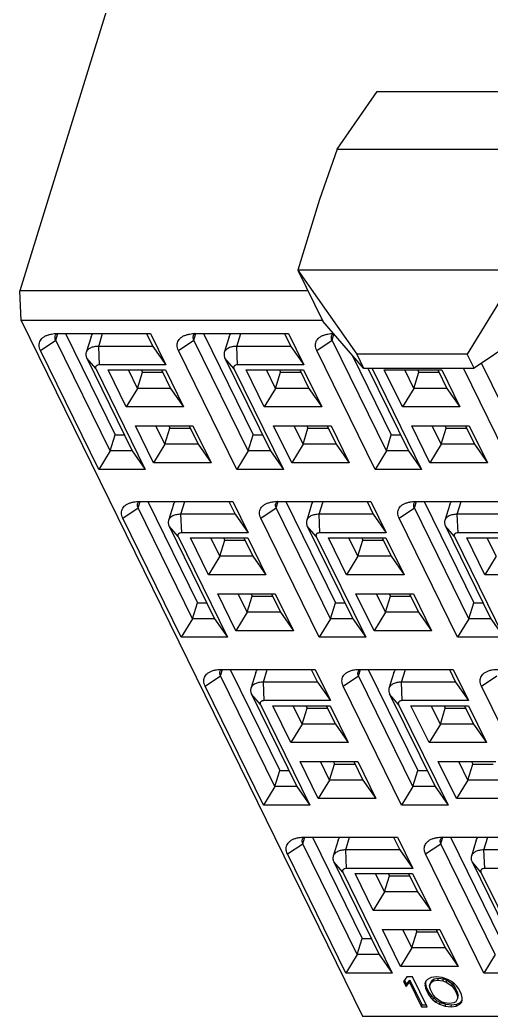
# Model space of a CAD drawing. Extents: x 0 to 420, y 0 to 297.
# Drawn here: x 276.81 to 284.66, y 202.78 to 219.38 of the extents above; entities that cross this region are included whole.
import ezdxf

# ---------------------------------------------------------------- set-up
doc = ezdxf.new("R2010")
doc.units = 0
doc.header["$LTSCALE"] = 23.1
doc.layers.get('0').update_dxf_attribs({"linetype": 'CONTINUOUS'})

msp = doc.modelspace()

# ---------------------------------------------------------------- linework, layer by layer
at = {"color": 7, "linetype": 'CONTINUOUS'}
for p, q in [((283.477, 236.446), (276.808, 214.865)), ((282.095, 217.225), (282.761, 218.189)), ((282.761, 218.189), (286.266, 218.189)), ((282.095, 217.225), (281.801, 216.387)), ((282.095, 217.225), (285.71, 217.225)), ((281.801, 216.387), (281.438, 215.212)), ((281.438, 215.212), (281.858, 214.358)), ((281.438, 215.212), (282.422, 213.808)), ((285.123, 215.212), (281.438, 215.212)), ((285.123, 215.212), (284.265, 213.808)), ((276.83, 214.373), (276.808, 214.865)), ((281.609, 214.865), (276.808, 214.865)), ((276.83, 214.373), (282.519, 202.78)), ((281.85, 214.373), (276.83, 214.373)), ((282.537, 213.574), (281.858, 214.358)), ((285.542, 214.358), (284.379, 213.574)), ((277.406, 214.045), (277.439, 214.153)), ((277.427, 214.153), (278.983, 214.153)), ((277.566, 214.153), (278.394, 212.465)), ((278.121, 213.94), (278.186, 214.153)), ((278.919, 214.153), (279.023, 213.94)), ((278.983, 214.153), (279.24, 213.63)), ((279.708, 214.045), (279.741, 214.153)), ((279.729, 214.153), (281.286, 214.153)), ((279.868, 214.153), (280.696, 212.465)), ((280.423, 213.94), (280.489, 214.153)), ((281.221, 214.153), (281.326, 213.94)), ((281.286, 214.153), (281.542, 213.63)), ((282.011, 214.045), (282.042, 214.145)), ((282.032, 214.153), (282.036, 214.153)), ((277.15, 213.873), (277.406, 214.045)), ((278.311, 212.199), (277.406, 214.045)), ((277.995, 214.101), (277.912, 213.835)), ((279.452, 213.873), (279.708, 214.045)), ((280.614, 212.199), (279.708, 214.045)), ((280.297, 214.101), (280.215, 213.835)), ((281.755, 213.873), (282.011, 214.045)), ((282.917, 212.199), (282.011, 214.045)), ((278.123, 211.89), (277.15, 213.873)), ((278.134, 213.63), (278.121, 213.94)), ((279.023, 213.94), (278.121, 213.94)), ((279.023, 213.94), (279.24, 213.63)), ((280.425, 211.89), (279.452, 213.873)), ((280.437, 213.63), (280.423, 213.94)), ((281.326, 213.94), (280.423, 213.94)), ((281.326, 213.94), (281.542, 213.63)), ((282.728, 211.89), (281.755, 213.873)), ((282.422, 213.808), (282.537, 213.574)), ((284.265, 213.808), (282.422, 213.808)), ((284.379, 213.574), (284.265, 213.808)), ((277.923, 213.741), (278.68, 212.199)), ((278.073, 213.568), (277.923, 213.741)), ((279.24, 213.63), (278.134, 213.63)), ((280.226, 213.741), (280.983, 212.199)), ((280.375, 213.568), (280.226, 213.741)), ((281.542, 213.63), (280.437, 213.63)), ((282.348, 213.792), (282.999, 212.465)), ((285.219, 212.199), (284.503, 213.658)), ((278.073, 213.568), (278.896, 211.89)), ((278.579, 212.931), (278.277, 213.547)), ((278.277, 213.547), (279.235, 213.547)), ((278.768, 213.24), (278.617, 213.547)), ((278.768, 213.24), (278.85, 213.507)), ((278.83, 213.547), (278.85, 213.507)), ((278.85, 213.507), (279.19, 213.507)), ((279.17, 213.547), (279.32, 213.24)), ((279.235, 213.547), (279.537, 212.931)), ((280.375, 213.568), (281.199, 211.89)), ((280.882, 212.931), (280.58, 213.547)), ((280.58, 213.547), (281.537, 213.547)), ((281.07, 213.24), (280.92, 213.547)), ((281.07, 213.24), (281.153, 213.507)), ((281.133, 213.547), (281.153, 213.507)), ((281.153, 213.507), (281.492, 213.507)), ((281.473, 213.547), (281.623, 213.24)), ((281.537, 213.547), (281.839, 212.931)), ((282.537, 213.574), (284.379, 213.574)), ((282.61, 213.574), (283.285, 212.199)), ((282.678, 213.568), (282.673, 213.574)), ((282.678, 213.568), (283.502, 211.89)), ((283.184, 212.931), (282.882, 213.547)), ((282.882, 213.547), (283.84, 213.547)), ((283.373, 213.24), (283.223, 213.547)), ((283.373, 213.24), (283.455, 213.507)), ((283.436, 213.547), (283.455, 213.507)), ((283.455, 213.507), (283.795, 213.507)), ((283.775, 213.547), (283.926, 213.24)), ((283.84, 213.547), (284.142, 212.931)), ((285.031, 211.89), (284.204, 213.574)), ((278.768, 213.24), (278.579, 212.931)), ((279.32, 213.24), (278.768, 213.24)), ((279.32, 213.24), (279.537, 212.931)), ((281.07, 213.24), (280.882, 212.931)), ((281.623, 213.24), (281.07, 213.24)), ((281.623, 213.24), (281.839, 212.931)), ((283.373, 213.24), (283.184, 212.931)), ((283.926, 213.24), (283.373, 213.24)), ((283.926, 213.24), (284.142, 212.931)), ((279.537, 212.931), (278.579, 212.931)), ((281.839, 212.931), (280.882, 212.931)), ((284.142, 212.931), (283.184, 212.931)), ((278.311, 212.199), (278.394, 212.465)), ((278.394, 212.465), (278.549, 212.465)), ((279.036, 211.999), (278.734, 212.614)), ((278.734, 212.614), (279.692, 212.614)), ((279.225, 212.308), (279.075, 212.614)), ((279.225, 212.308), (279.308, 212.574)), ((279.288, 212.614), (279.308, 212.574)), ((279.308, 212.574), (279.647, 212.574)), ((279.628, 212.614), (279.778, 212.308)), ((279.692, 212.614), (279.994, 211.999)), ((280.614, 212.199), (280.696, 212.465)), ((280.696, 212.465), (280.852, 212.465)), ((281.339, 211.999), (281.037, 212.614)), ((281.037, 212.614), (281.995, 212.614)), ((281.528, 212.308), (281.378, 212.614)), ((281.528, 212.308), (281.61, 212.574)), ((281.591, 212.614), (281.61, 212.574)), ((281.61, 212.574), (281.95, 212.574)), ((281.93, 212.614), (282.08, 212.308)), ((281.995, 212.614), (282.297, 211.999)), ((282.917, 212.199), (282.999, 212.465)), ((282.999, 212.465), (283.155, 212.465)), ((283.642, 211.999), (283.34, 212.614)), ((283.34, 212.614), (284.298, 212.614)), ((283.831, 212.308), (283.68, 212.614)), ((283.831, 212.308), (283.913, 212.574)), ((283.893, 212.614), (283.913, 212.574)), ((283.913, 212.574), (284.252, 212.574)), ((284.233, 212.614), (284.383, 212.308)), ((284.298, 212.614), (284.6, 211.999)), ((279.225, 212.308), (279.036, 211.999)), ((279.778, 212.308), (279.225, 212.308)), ((279.778, 212.308), (279.994, 211.999)), ((281.528, 212.308), (281.339, 211.999)), ((282.08, 212.308), (281.528, 212.308)), ((282.08, 212.308), (282.297, 211.999)), ((283.831, 212.308), (283.642, 211.999)), ((284.383, 212.308), (283.831, 212.308)), ((284.383, 212.308), (284.6, 211.999)), ((278.311, 212.199), (278.123, 211.89)), ((278.68, 212.199), (278.311, 212.199)), ((278.68, 212.199), (278.896, 211.89)), ((280.614, 212.199), (280.425, 211.89)), ((280.983, 212.199), (280.614, 212.199)), ((280.983, 212.199), (281.199, 211.89)), ((282.917, 212.199), (282.728, 211.89)), ((283.285, 212.199), (282.917, 212.199)), ((283.285, 212.199), (283.502, 211.89)), ((279.994, 211.999), (279.036, 211.999)), ((282.297, 211.999), (281.339, 211.999)), ((284.6, 211.999), (283.642, 211.999)), ((278.896, 211.89), (278.123, 211.89)), ((281.199, 211.89), (280.425, 211.89)), ((283.502, 211.89), (282.728, 211.89)), ((278.778, 211.248), (278.811, 211.355)), ((278.8, 211.355), (280.356, 211.355)), ((278.938, 211.355), (279.766, 209.668)), ((279.367, 211.304), (279.285, 211.038)), ((279.493, 211.142), (279.559, 211.355)), ((280.291, 211.355), (280.396, 211.142)), ((280.356, 211.355), (280.612, 210.833)), ((281.081, 211.248), (281.114, 211.355)), ((281.102, 211.355), (282.659, 211.355)), ((281.241, 211.355), (282.069, 209.668)), ((281.67, 211.304), (281.588, 211.038)), ((281.796, 211.142), (281.862, 211.355)), ((282.594, 211.355), (282.699, 211.142)), ((282.659, 211.355), (282.915, 210.833)), ((283.383, 211.248), (283.417, 211.355)), ((283.405, 211.355), (284.961, 211.355)), ((283.544, 211.355), (284.372, 209.668)), ((283.973, 211.304), (283.89, 211.038)), ((284.099, 211.142), (284.164, 211.355)), ((278.522, 211.076), (278.778, 211.248)), ((279.684, 209.402), (278.778, 211.248)), ((279.507, 210.833), (279.493, 211.142)), ((280.396, 211.142), (279.493, 211.142)), ((280.396, 211.142), (280.612, 210.833)), ((280.825, 211.076), (281.081, 211.248)), ((281.987, 209.402), (281.081, 211.248)), ((281.81, 210.833), (281.796, 211.142)), ((282.699, 211.142), (281.796, 211.142)), ((282.699, 211.142), (282.915, 210.833)), ((283.128, 211.076), (283.383, 211.248)), ((284.289, 209.402), (283.383, 211.248)), ((284.112, 210.833), (284.099, 211.142)), ((285.001, 211.142), (284.099, 211.142)), ((279.495, 209.093), (278.522, 211.076)), ((281.798, 209.093), (280.825, 211.076)), ((284.101, 209.093), (283.128, 211.076)), ((279.445, 210.771), (279.296, 210.943)), ((279.296, 210.943), (280.053, 209.402)), ((280.612, 210.833), (279.507, 210.833)), ((281.748, 210.771), (281.599, 210.943)), ((281.599, 210.943), (282.355, 209.402)), ((282.915, 210.833), (281.81, 210.833)), ((284.051, 210.771), (283.901, 210.943)), ((283.901, 210.943), (284.658, 209.402)), ((285.218, 210.833), (284.112, 210.833)), ((279.445, 210.771), (280.269, 209.093)), ((279.952, 210.134), (279.65, 210.749)), ((279.65, 210.749), (280.607, 210.749)), ((280.14, 210.443), (279.99, 210.749)), ((280.14, 210.443), (280.223, 210.709)), ((280.203, 210.749), (280.223, 210.709)), ((280.223, 210.709), (280.562, 210.709)), ((280.543, 210.749), (280.693, 210.443)), ((280.607, 210.749), (280.909, 210.134)), ((281.748, 210.771), (282.572, 209.093)), ((282.254, 210.134), (281.952, 210.749)), ((281.952, 210.749), (282.91, 210.749)), ((282.443, 210.443), (282.293, 210.749)), ((282.443, 210.443), (282.525, 210.709)), ((282.506, 210.749), (282.525, 210.709)), ((282.525, 210.709), (282.865, 210.709)), ((282.845, 210.749), (282.996, 210.443)), ((282.91, 210.749), (283.212, 210.134)), ((284.051, 210.771), (284.874, 209.093)), ((284.557, 210.134), (284.255, 210.749)), ((284.255, 210.749), (285.213, 210.749)), ((284.746, 210.443), (284.595, 210.749)), ((280.14, 210.443), (279.952, 210.134)), ((280.693, 210.443), (280.14, 210.443)), ((280.693, 210.443), (280.909, 210.134)), ((282.443, 210.443), (282.254, 210.134)), ((282.996, 210.443), (282.443, 210.443)), ((282.996, 210.443), (283.212, 210.134)), ((284.746, 210.443), (284.557, 210.134)), ((280.909, 210.134), (279.952, 210.134)), ((283.212, 210.134), (282.254, 210.134)), ((285.515, 210.134), (284.557, 210.134)), ((280.409, 209.201), (280.107, 209.817)), ((280.107, 209.817), (281.065, 209.817)), ((280.598, 209.511), (280.448, 209.817)), ((280.661, 209.817), (280.68, 209.777)), ((281, 209.817), (281.151, 209.511)), ((281.065, 209.817), (281.367, 209.201)), ((282.712, 209.201), (282.41, 209.817)), ((282.41, 209.817), (283.368, 209.817)), ((282.901, 209.511), (282.75, 209.817)), ((282.963, 209.817), (282.983, 209.777)), ((283.303, 209.817), (283.453, 209.511)), ((283.368, 209.817), (283.67, 209.201)), ((279.684, 209.402), (279.766, 209.668)), ((279.766, 209.668), (279.922, 209.668)), ((280.598, 209.511), (280.68, 209.777)), ((280.68, 209.777), (281.02, 209.777)), ((281.987, 209.402), (282.069, 209.668)), ((282.069, 209.668), (282.225, 209.668)), ((282.901, 209.511), (282.983, 209.777)), ((282.983, 209.777), (283.322, 209.777)), ((284.289, 209.402), (284.372, 209.668)), ((284.372, 209.668), (284.527, 209.668)), ((280.598, 209.511), (280.409, 209.201)), ((281.151, 209.511), (280.598, 209.511)), ((281.151, 209.511), (281.367, 209.201)), ((282.901, 209.511), (282.712, 209.201)), ((283.453, 209.511), (282.901, 209.511)), ((283.453, 209.511), (283.67, 209.201)), ((279.684, 209.402), (279.495, 209.093)), ((280.053, 209.402), (279.684, 209.402)), ((280.053, 209.402), (280.269, 209.093)), ((281.987, 209.402), (281.798, 209.093)), ((282.355, 209.402), (281.987, 209.402)), ((282.355, 209.402), (282.572, 209.093)), ((284.289, 209.402), (284.101, 209.093)), ((284.658, 209.402), (284.289, 209.402)), ((284.658, 209.402), (284.874, 209.093)), ((281.367, 209.201), (280.409, 209.201)), ((283.67, 209.201), (282.712, 209.201)), ((280.269, 209.093), (279.495, 209.093)), ((282.572, 209.093), (281.798, 209.093)), ((284.874, 209.093), (284.101, 209.093)), ((280.151, 208.451), (280.184, 208.558)), ((280.172, 208.558), (281.729, 208.558)), ((280.311, 208.558), (281.139, 206.871)), ((280.74, 208.507), (280.658, 208.241)), ((280.866, 208.345), (280.932, 208.558)), ((281.664, 208.558), (281.769, 208.345)), ((281.729, 208.558), (281.985, 208.036)), ((282.454, 208.451), (282.487, 208.558)), ((282.475, 208.558), (284.031, 208.558)), ((282.614, 208.558), (283.442, 206.871)), ((283.043, 208.507), (282.96, 208.241)), ((283.169, 208.345), (283.234, 208.558)), ((283.967, 208.558), (284.071, 208.345)), ((284.031, 208.558), (284.288, 208.036)), ((279.895, 208.278), (280.151, 208.451)), ((281.057, 206.605), (280.151, 208.451)), ((280.88, 208.036), (280.866, 208.345)), ((281.769, 208.345), (280.866, 208.345)), ((281.769, 208.345), (281.985, 208.036)), ((282.198, 208.278), (282.454, 208.451)), ((283.36, 206.605), (282.454, 208.451)), ((283.182, 208.036), (283.169, 208.345)), ((284.071, 208.345), (283.169, 208.345)), ((284.071, 208.345), (284.288, 208.036)), ((284.5, 208.278), (284.756, 208.451)), ((280.868, 206.295), (279.895, 208.278)), ((283.171, 206.295), (282.198, 208.278)), ((285.473, 206.295), (284.5, 208.278)), ((280.818, 207.974), (280.669, 208.146)), ((280.669, 208.146), (281.425, 206.605)), ((281.985, 208.036), (280.88, 208.036)), ((283.121, 207.974), (282.971, 208.146)), ((282.971, 208.146), (283.728, 206.605)), ((284.288, 208.036), (283.182, 208.036)), ((280.818, 207.974), (281.642, 206.295)), ((281.324, 207.337), (281.022, 207.952)), ((281.022, 207.952), (281.98, 207.952)), ((281.513, 207.646), (281.363, 207.952)), ((281.513, 207.646), (281.595, 207.912)), ((281.576, 207.952), (281.595, 207.912)), ((281.595, 207.912), (281.935, 207.912)), ((281.915, 207.952), (282.066, 207.646)), ((281.98, 207.952), (282.282, 207.337)), ((283.121, 207.974), (283.944, 206.295)), ((283.627, 207.337), (283.325, 207.952)), ((283.325, 207.952), (284.283, 207.952)), ((283.816, 207.646), (283.665, 207.952)), ((283.816, 207.646), (283.898, 207.912)), ((283.878, 207.952), (283.898, 207.912)), ((283.898, 207.912), (284.238, 207.912)), ((284.218, 207.952), (284.368, 207.646)), ((284.283, 207.952), (284.585, 207.337)), ((281.513, 207.646), (281.324, 207.337)), ((282.066, 207.646), (281.513, 207.646)), ((282.066, 207.646), (282.282, 207.337)), ((283.816, 207.646), (283.627, 207.337)), ((284.368, 207.646), (283.816, 207.646)), ((284.368, 207.646), (284.585, 207.337)), ((282.282, 207.337), (281.324, 207.337)), ((284.585, 207.337), (283.627, 207.337)), ((281.782, 206.404), (281.48, 207.02)), ((281.48, 207.02), (282.438, 207.02)), ((281.971, 206.713), (281.82, 207.02)), ((282.033, 207.02), (282.053, 206.98)), ((282.373, 207.02), (282.523, 206.713)), ((282.438, 207.02), (282.74, 206.404)), ((284.084, 206.404), (283.782, 207.02)), ((283.782, 207.02), (284.74, 207.02)), ((284.273, 206.713), (284.123, 207.02)), ((284.336, 207.02), (284.356, 206.98)), ((281.057, 206.605), (281.139, 206.871)), ((281.139, 206.871), (281.295, 206.871)), ((281.971, 206.713), (282.053, 206.98)), ((282.053, 206.98), (282.393, 206.98)), ((283.36, 206.605), (283.442, 206.871)), ((283.442, 206.871), (283.597, 206.871)), ((284.273, 206.713), (284.356, 206.98)), ((284.356, 206.98), (284.695, 206.98)), ((281.971, 206.713), (281.782, 206.404)), ((282.523, 206.713), (281.971, 206.713)), ((282.523, 206.713), (282.74, 206.404)), ((284.273, 206.713), (284.084, 206.404)), ((284.826, 206.713), (284.273, 206.713)), ((281.057, 206.605), (280.868, 206.295)), ((281.425, 206.605), (281.057, 206.605)), ((281.425, 206.605), (281.642, 206.295)), ((283.36, 206.605), (283.171, 206.295)), ((283.728, 206.605), (283.36, 206.605)), ((283.728, 206.605), (283.944, 206.295)), ((282.74, 206.404), (281.782, 206.404)), ((285.042, 206.404), (284.084, 206.404)), ((281.642, 206.295), (280.868, 206.295)), ((283.944, 206.295), (283.171, 206.295)), ((281.524, 205.653), (281.557, 205.761)), ((281.545, 205.761), (283.101, 205.761)), ((281.684, 205.761), (282.512, 204.074)), ((282.113, 205.71), (282.03, 205.443)), ((282.239, 205.548), (282.304, 205.761)), ((283.037, 205.761), (283.141, 205.548)), ((283.101, 205.761), (283.358, 205.239)), ((283.826, 205.653), (283.859, 205.761)), ((283.848, 205.761), (285.404, 205.761)), ((283.987, 205.761), (284.814, 204.074)), ((284.415, 205.71), (284.333, 205.443)), ((284.541, 205.548), (284.607, 205.761)), ((281.268, 205.481), (281.524, 205.653)), ((282.43, 203.807), (281.524, 205.653)), ((283.141, 205.548), (282.239, 205.548)), ((282.252, 205.239), (282.239, 205.548)), ((283.141, 205.548), (283.358, 205.239)), ((283.57, 205.481), (283.826, 205.653)), ((284.732, 203.807), (283.826, 205.653)), ((285.444, 205.548), (284.541, 205.548)), ((284.555, 205.239), (284.541, 205.548)), ((282.241, 203.498), (281.268, 205.481)), ((282.191, 205.177), (282.041, 205.349)), ((282.041, 205.349), (282.798, 203.807)), ((284.543, 203.498), (283.57, 205.481)), ((284.493, 205.177), (284.344, 205.349)), ((284.344, 205.349), (285.101, 203.807)), ((282.191, 205.177), (283.014, 203.498)), ((283.358, 205.239), (282.252, 205.239)), ((284.493, 205.177), (285.317, 203.498)), ((285.66, 205.239), (284.555, 205.239)), ((282.697, 204.539), (282.395, 205.155)), ((282.395, 205.155), (283.353, 205.155)), ((282.886, 204.848), (282.735, 205.155)), ((282.886, 204.848), (282.968, 205.115)), ((282.948, 205.155), (282.968, 205.115)), ((282.968, 205.115), (283.308, 205.115)), ((283.288, 205.155), (283.438, 204.848)), ((283.353, 205.155), (283.655, 204.539)), ((282.886, 204.848), (282.697, 204.539)), ((283.438, 204.848), (282.886, 204.848)), ((283.438, 204.848), (283.655, 204.539)), ((283.655, 204.539), (282.697, 204.539)), ((283.154, 203.607), (282.852, 204.222)), ((282.852, 204.222), (283.81, 204.222)), ((283.343, 203.916), (283.193, 204.222)), ((283.343, 203.916), (283.426, 204.182)), ((283.406, 204.222), (283.426, 204.182)), ((283.426, 204.182), (283.765, 204.182)), ((283.746, 204.222), (283.896, 203.916)), ((283.81, 204.222), (284.112, 203.607)), ((282.43, 203.807), (282.512, 204.074)), ((282.512, 204.074), (282.667, 204.074)), ((283.343, 203.916), (283.154, 203.607)), ((283.896, 203.916), (283.343, 203.916)), ((283.896, 203.916), (284.112, 203.607)), ((282.43, 203.807), (282.241, 203.498)), ((282.798, 203.807), (282.43, 203.807)), ((282.798, 203.807), (283.014, 203.498)), ((284.732, 203.807), (284.543, 203.498)), ((284.112, 203.607), (283.154, 203.607)), ((283.014, 203.498), (282.241, 203.498)), ((283.258, 203.433), (283.203, 203.359)), ((283.203, 203.359), (283.244, 203.274)), ((283.218, 203.379), (283.254, 203.306)), ((283.244, 203.274), (283.3, 203.348)), ((283.254, 203.306), (283.31, 203.38)), ((283.35, 203.433), (283.258, 203.433)), ((283.3, 203.348), (283.31, 203.38)), ((283.3, 203.348), (283.502, 202.936)), ((283.31, 203.38), (283.512, 202.967)), ((283.594, 202.936), (283.35, 203.433)), ((283.571, 203.359), (283.561, 203.317)), ((283.561, 203.317), (283.571, 203.348)), ((283.601, 203.391), (283.571, 203.359)), ((283.574, 203.362), (283.571, 203.348)), ((283.571, 203.348), (283.571, 203.316)), ((283.663, 203.422), (283.601, 203.391)), ((283.638, 203.285), (283.668, 203.348)), ((283.648, 203.316), (283.678, 203.38)), ((283.75, 203.433), (283.663, 203.422)), ((283.668, 203.348), (283.678, 203.38)), ((283.668, 203.348), (283.704, 203.369)), ((283.678, 203.38), (283.714, 203.401)), ((283.704, 203.369), (283.714, 203.401)), ((283.704, 203.369), (283.776, 203.38)), ((283.714, 203.401), (283.785, 203.411)), ((283.847, 203.422), (283.75, 203.433)), ((283.776, 203.38), (283.785, 203.411)), ((283.776, 203.38), (283.857, 203.369)), ((283.785, 203.411), (283.867, 203.401)), ((283.939, 203.391), (283.847, 203.422)), ((283.857, 203.369), (283.867, 203.401)), ((283.857, 203.369), (283.914, 203.348)), ((283.867, 203.401), (283.924, 203.38)), ((283.914, 203.348), (283.924, 203.38)), ((283.914, 203.348), (284.006, 203.285)), ((283.924, 203.38), (284.016, 203.316)), ((284.001, 203.359), (283.939, 203.391)), ((284.052, 203.317), (284.001, 203.359)), ((285.317, 203.498), (284.543, 203.498)), ((283.244, 203.274), (283.254, 203.306)), ((283.561, 203.317), (283.561, 203.285)), ((283.561, 203.285), (283.571, 203.316)), ((283.561, 203.285), (283.572, 203.232)), ((283.571, 203.316), (283.582, 203.263)), ((283.572, 203.232), (283.582, 203.263)), ((283.572, 203.232), (283.619, 203.137)), ((283.582, 203.263), (283.628, 203.168)), ((283.638, 203.285), (283.648, 203.316)), ((283.654, 203.221), (283.638, 203.285)), ((283.69, 203.147), (283.654, 203.221)), ((284.006, 203.285), (284.016, 203.316)), ((284.006, 203.285), (284.053, 203.221)), ((284.016, 203.316), (284.063, 203.253)), ((284.083, 203.285), (284.052, 203.317)), ((284.053, 203.221), (284.063, 203.253)), ((284.053, 203.221), (284.089, 203.147)), ((284.063, 203.253), (284.099, 203.179)), ((284.125, 203.232), (284.083, 203.285)), ((284.089, 203.147), (284.099, 203.179)), ((284.099, 203.179), (284.115, 203.115)), ((284.171, 203.137), (284.125, 203.232)), ((283.619, 203.137), (283.628, 203.168)), ((283.619, 203.137), (283.66, 203.084)), ((283.628, 203.168), (283.67, 203.115)), ((283.66, 203.084), (283.67, 203.115)), ((283.66, 203.084), (283.691, 203.052)), ((283.67, 203.115), (283.701, 203.083)), ((283.737, 203.084), (283.69, 203.147)), ((283.691, 203.052), (283.701, 203.083)), ((283.691, 203.052), (283.742, 203.01)), ((283.701, 203.083), (283.752, 203.041)), ((283.829, 203.02), (283.737, 203.084)), ((283.742, 203.01), (283.752, 203.041)), ((283.742, 203.01), (283.804, 202.978)), ((283.752, 203.041), (283.814, 203.009)), ((283.804, 202.978), (283.814, 203.009)), ((283.814, 203.009), (283.906, 202.978)), ((283.886, 202.999), (283.829, 203.02)), ((284.075, 203.02), (284.039, 202.999)), ((284.105, 203.084), (284.075, 203.02)), ((284.089, 203.147), (284.105, 203.084)), ((284.09, 202.978), (284.151, 203.009)), ((284.105, 203.084), (284.115, 203.115)), ((284.142, 202.978), (284.172, 203.01)), ((284.142, 202.978), (284.151, 203.009)), ((284.151, 203.009), (284.179, 203.038)), ((284.182, 203.084), (284.171, 203.137)), ((284.172, 203.01), (284.182, 203.052)), ((284.182, 203.052), (284.182, 203.084)), ((283.502, 202.936), (283.512, 202.967)), ((283.502, 202.936), (283.594, 202.936)), ((283.512, 202.967), (283.579, 202.967)), ((283.804, 202.978), (283.896, 202.946)), ((283.968, 202.989), (283.886, 202.999)), ((283.896, 202.946), (283.906, 202.978)), ((283.896, 202.946), (283.994, 202.936)), ((283.906, 202.978), (284.003, 202.967)), ((284.039, 202.999), (283.968, 202.989)), ((283.994, 202.936), (284.003, 202.967)), ((283.994, 202.936), (284.081, 202.946)), ((284.003, 202.967), (284.09, 202.978)), ((284.081, 202.946), (284.09, 202.978)), ((284.081, 202.946), (284.142, 202.978)), ((282.519, 202.78), (285.237, 202.78))]:
    msp.add_line(p, q, dxfattribs=at)
for centre in [(277.492, 214.073), (279.794, 214.073), (282.097, 214.073), (278.864, 211.276), (281.167, 211.276), (283.47, 211.276), (280.237, 208.478), (282.54, 208.478), (281.61, 205.681), (283.912, 205.681)]:
    msp.add_arc(centre, 0.104, 129.9109, 130.8866, dxfattribs=at)
for points, knots in [([(277.15, 213.873), (277.143, 213.887), (277.132, 213.915), (277.126, 213.959), (277.131, 214.001), (277.148, 214.04), (277.175, 214.074), (277.212, 214.103), (277.258, 214.125), (277.292, 214.136), (277.309, 214.14)], [0, 0, 0, 0, 0.128285, 0.246477, 0.358631, 0.470091, 0.586364, 0.711891, 0.849419, 1, 1, 1, 1]), ([(277.309, 214.14), (277.319, 214.142), (277.357, 214.15), (277.397, 214.153), (277.427, 214.153)], [0, 0, 0, 0, 0.237804, 1, 1, 1, 1]), ([(277.398, 214.113), (277.4, 214.12), (277.407, 214.135), (277.417, 214.146), (277.423, 214.151)], [0, 0, 0, 0, 0.486303, 1, 1, 1, 1]), ([(277.995, 214.101), (277.998, 214.111), (278.007, 214.13), (278.02, 214.146), (278.028, 214.153)], [0, 0, 0, 0, 0.487408, 1, 1, 1, 1]), ([(279.452, 213.873), (279.445, 213.887), (279.434, 213.915), (279.428, 213.959), (279.433, 214.001), (279.45, 214.04), (279.478, 214.074), (279.515, 214.103), (279.56, 214.125), (279.594, 214.136), (279.612, 214.14)], [0, 0, 0, 0, 0.128285, 0.246477, 0.358631, 0.470091, 0.586364, 0.711891, 0.849419, 1, 1, 1, 1]), ([(279.612, 214.14), (279.621, 214.142), (279.66, 214.15), (279.699, 214.153), (279.729, 214.153)], [0, 0, 0, 0, 0.237804, 1, 1, 1, 1]), ([(279.7, 214.113), (279.702, 214.12), (279.709, 214.135), (279.72, 214.146), (279.726, 214.151)], [0, 0, 0, 0, 0.486303, 1, 1, 1, 1]), ([(280.297, 214.101), (280.3, 214.111), (280.309, 214.13), (280.323, 214.146), (280.331, 214.153)], [0, 0, 0, 0, 0.487408, 1, 1, 1, 1]), ([(281.755, 213.873), (281.748, 213.887), (281.737, 213.915), (281.731, 213.959), (281.736, 214.001), (281.753, 214.04), (281.78, 214.074), (281.817, 214.103), (281.863, 214.125), (281.897, 214.136), (281.915, 214.14)], [0, 0, 0, 0, 0.128285, 0.246477, 0.358631, 0.470091, 0.586364, 0.711891, 0.849419, 1, 1, 1, 1]), ([(281.915, 214.14), (281.924, 214.142), (281.963, 214.15), (282.002, 214.153), (282.032, 214.153)], [0, 0, 0, 0, 0.237804, 1, 1, 1, 1]), ([(282.003, 214.113), (282.005, 214.12), (282.012, 214.135), (282.023, 214.146), (282.029, 214.151)], [0, 0, 0, 0, 0.486303, 1, 1, 1, 1]), ([(277.406, 214.045), (277.4, 214.056), (277.394, 214.074), (277.394, 214.097), (277.396, 214.108), (277.398, 214.113)], [0, 0, 0, 0, 0.524624, 0.765859, 1, 1, 1, 1]), ([(279.708, 214.045), (279.703, 214.056), (279.697, 214.074), (279.697, 214.097), (279.699, 214.108), (279.7, 214.113)], [0, 0, 0, 0, 0.524624, 0.765859, 1, 1, 1, 1]), ([(282.011, 214.045), (282.005, 214.056), (282, 214.074), (281.999, 214.097), (282.001, 214.108), (282.003, 214.113)], [0, 0, 0, 0, 0.524624, 0.765859, 1, 1, 1, 1]), ([(277.912, 213.835), (277.91, 213.828), (277.907, 213.813), (277.908, 213.789), (277.913, 213.764), (277.92, 213.749), (277.923, 213.741)], [0, 0, 0, 0, 0.233696, 0.474473, 0.728411, 1, 1, 1, 1]), ([(278.121, 213.94), (278.095, 213.94), (278.048, 213.936), (277.993, 213.918), (277.958, 213.897), (277.937, 213.879), (277.922, 213.858), (277.915, 213.843), (277.912, 213.835)], [0, 0, 0, 0, 0.303136, 0.568677, 0.687088, 0.79692, 0.900234, 1, 1, 1, 1]), ([(280.215, 213.835), (280.213, 213.828), (280.21, 213.813), (280.21, 213.789), (280.216, 213.764), (280.222, 213.749), (280.226, 213.741)], [0, 0, 0, 0, 0.233696, 0.474473, 0.728411, 1, 1, 1, 1]), ([(280.423, 213.94), (280.398, 213.94), (280.351, 213.936), (280.296, 213.918), (280.261, 213.897), (280.24, 213.879), (280.224, 213.858), (280.217, 213.843), (280.215, 213.835)], [0, 0, 0, 0, 0.303136, 0.568677, 0.687088, 0.79692, 0.900234, 1, 1, 1, 1]), ([(278.134, 213.63), (278.123, 213.63), (278.107, 213.629), (278.089, 213.621), (278.078, 213.613), (278.071, 213.603), (278.067, 213.592), (278.068, 213.58), (278.071, 213.572), (278.073, 213.568)], [0, 0, 0, 0, 0.308853, 0.441708, 0.560274, 0.668318, 0.772532, 0.880894, 1, 1, 1, 1]), ([(280.437, 213.63), (280.426, 213.63), (280.41, 213.629), (280.391, 213.621), (280.381, 213.613), (280.373, 213.603), (280.37, 213.592), (280.371, 213.58), (280.374, 213.572), (280.375, 213.568)], [0, 0, 0, 0, 0.308853, 0.441708, 0.560274, 0.668318, 0.772532, 0.880894, 1, 1, 1, 1]), ([(282.676, 213.574), (282.676, 213.574), (282.676, 213.572), (282.677, 213.57), (282.678, 213.568)], [0, 0, 0, 0, 0.244848, 1, 1, 1, 1]), ([(278.522, 211.076), (278.515, 211.09), (278.504, 211.118), (278.498, 211.162), (278.504, 211.204), (278.52, 211.243), (278.548, 211.277), (278.585, 211.305), (278.63, 211.328), (278.664, 211.338), (278.682, 211.343)], [0, 0, 0, 0, 0.128285, 0.246477, 0.358631, 0.470091, 0.586364, 0.711891, 0.849419, 1, 1, 1, 1]), ([(278.682, 211.343), (278.691, 211.345), (278.73, 211.352), (278.769, 211.355), (278.8, 211.355)], [0, 0, 0, 0, 0.237804, 1, 1, 1, 1]), ([(278.778, 211.248), (278.773, 211.259), (278.767, 211.276), (278.767, 211.3), (278.769, 211.311), (278.77, 211.316)], [0, 0, 0, 0, 0.524624, 0.765859, 1, 1, 1, 1]), ([(278.77, 211.316), (278.773, 211.323), (278.779, 211.337), (278.79, 211.349), (278.796, 211.354)], [0, 0, 0, 0, 0.486303, 1, 1, 1, 1]), ([(279.367, 211.304), (279.37, 211.314), (279.379, 211.333), (279.393, 211.348), (279.401, 211.355)], [0, 0, 0, 0, 0.487408, 1, 1, 1, 1]), ([(280.825, 211.076), (280.818, 211.09), (280.807, 211.118), (280.801, 211.162), (280.806, 211.204), (280.823, 211.243), (280.85, 211.277), (280.887, 211.305), (280.933, 211.328), (280.967, 211.338), (280.985, 211.343)], [0, 0, 0, 0, 0.128285, 0.246477, 0.358631, 0.470091, 0.586364, 0.711891, 0.849419, 1, 1, 1, 1]), ([(280.985, 211.343), (280.994, 211.345), (281.033, 211.352), (281.072, 211.355), (281.102, 211.355)], [0, 0, 0, 0, 0.237804, 1, 1, 1, 1]), ([(281.081, 211.248), (281.075, 211.259), (281.07, 211.276), (281.069, 211.3), (281.071, 211.311), (281.073, 211.316)], [0, 0, 0, 0, 0.524624, 0.765859, 1, 1, 1, 1]), ([(281.073, 211.316), (281.075, 211.323), (281.082, 211.337), (281.093, 211.349), (281.099, 211.354)], [0, 0, 0, 0, 0.486303, 1, 1, 1, 1]), ([(281.67, 211.304), (281.673, 211.314), (281.682, 211.333), (281.696, 211.348), (281.704, 211.355)], [0, 0, 0, 0, 0.487408, 1, 1, 1, 1]), ([(283.128, 211.076), (283.121, 211.09), (283.11, 211.118), (283.104, 211.162), (283.109, 211.204), (283.126, 211.243), (283.153, 211.277), (283.19, 211.305), (283.236, 211.328), (283.27, 211.338), (283.287, 211.343)], [0, 0, 0, 0, 0.128285, 0.246477, 0.358631, 0.470091, 0.586364, 0.711891, 0.849419, 1, 1, 1, 1]), ([(283.287, 211.343), (283.297, 211.345), (283.335, 211.352), (283.375, 211.355), (283.405, 211.355)], [0, 0, 0, 0, 0.237804, 1, 1, 1, 1]), ([(283.383, 211.248), (283.378, 211.259), (283.372, 211.276), (283.372, 211.3), (283.374, 211.311), (283.376, 211.316)], [0, 0, 0, 0, 0.524624, 0.765859, 1, 1, 1, 1]), ([(283.376, 211.316), (283.378, 211.323), (283.385, 211.337), (283.395, 211.349), (283.401, 211.354)], [0, 0, 0, 0, 0.486303, 1, 1, 1, 1]), ([(283.973, 211.304), (283.976, 211.314), (283.985, 211.333), (283.998, 211.348), (284.006, 211.355)], [0, 0, 0, 0, 0.487408, 1, 1, 1, 1]), ([(279.493, 211.142), (279.468, 211.142), (279.421, 211.138), (279.366, 211.121), (279.331, 211.1), (279.31, 211.082), (279.294, 211.061), (279.288, 211.046), (279.285, 211.038)], [0, 0, 0, 0, 0.303136, 0.568677, 0.687088, 0.79692, 0.900234, 1, 1, 1, 1]), ([(281.796, 211.142), (281.771, 211.142), (281.724, 211.138), (281.669, 211.121), (281.634, 211.1), (281.613, 211.082), (281.597, 211.061), (281.59, 211.046), (281.588, 211.038)], [0, 0, 0, 0, 0.303136, 0.568677, 0.687088, 0.79692, 0.900234, 1, 1, 1, 1]), ([(284.099, 211.142), (284.073, 211.142), (284.026, 211.138), (283.971, 211.121), (283.936, 211.1), (283.915, 211.082), (283.9, 211.061), (283.893, 211.046), (283.89, 211.038)], [0, 0, 0, 0, 0.303136, 0.568677, 0.687088, 0.79692, 0.900234, 1, 1, 1, 1]), ([(279.285, 211.038), (279.283, 211.031), (279.28, 211.015), (279.28, 210.992), (279.286, 210.967), (279.292, 210.951), (279.296, 210.943)], [0, 0, 0, 0, 0.233696, 0.474473, 0.728411, 1, 1, 1, 1]), ([(281.588, 211.038), (281.586, 211.031), (281.583, 211.015), (281.583, 210.992), (281.588, 210.967), (281.595, 210.951), (281.599, 210.943)], [0, 0, 0, 0, 0.233696, 0.474473, 0.728411, 1, 1, 1, 1]), ([(283.89, 211.038), (283.888, 211.031), (283.885, 211.015), (283.886, 210.992), (283.891, 210.967), (283.898, 210.951), (283.901, 210.943)], [0, 0, 0, 0, 0.233696, 0.474473, 0.728411, 1, 1, 1, 1]), ([(279.507, 210.833), (279.496, 210.833), (279.48, 210.831), (279.461, 210.823), (279.451, 210.816), (279.444, 210.806), (279.44, 210.795), (279.441, 210.783), (279.444, 210.775), (279.445, 210.771)], [0, 0, 0, 0, 0.308853, 0.441708, 0.560274, 0.668318, 0.772532, 0.880894, 1, 1, 1, 1]), ([(281.81, 210.833), (281.799, 210.833), (281.783, 210.831), (281.764, 210.823), (281.753, 210.816), (281.746, 210.806), (281.743, 210.795), (281.743, 210.783), (281.746, 210.775), (281.748, 210.771)], [0, 0, 0, 0, 0.308853, 0.441708, 0.560274, 0.668318, 0.772532, 0.880894, 1, 1, 1, 1]), ([(284.112, 210.833), (284.101, 210.833), (284.085, 210.831), (284.067, 210.823), (284.056, 210.816), (284.049, 210.806), (284.045, 210.795), (284.046, 210.783), (284.049, 210.775), (284.051, 210.771)], [0, 0, 0, 0, 0.308853, 0.441708, 0.560274, 0.668318, 0.772532, 0.880894, 1, 1, 1, 1]), ([(279.895, 208.278), (279.888, 208.292), (279.877, 208.321), (279.871, 208.365), (279.876, 208.407), (279.893, 208.446), (279.92, 208.48), (279.957, 208.508), (280.003, 208.531), (280.037, 208.541), (280.055, 208.545)], [0, 0, 0, 0, 0.128285, 0.246477, 0.358631, 0.470091, 0.586364, 0.711891, 0.849419, 1, 1, 1, 1]), ([(280.055, 208.545), (280.064, 208.548), (280.103, 208.555), (280.142, 208.558), (280.172, 208.558)], [0, 0, 0, 0, 0.237804, 1, 1, 1, 1]), ([(280.151, 208.451), (280.145, 208.462), (280.14, 208.479), (280.139, 208.502), (280.141, 208.513), (280.143, 208.519)], [0, 0, 0, 0, 0.524624, 0.765859, 1, 1, 1, 1]), ([(280.143, 208.519), (280.145, 208.526), (280.152, 208.54), (280.163, 208.552), (280.169, 208.557)], [0, 0, 0, 0, 0.486303, 1, 1, 1, 1]), ([(280.74, 208.507), (280.743, 208.517), (280.752, 208.535), (280.766, 208.551), (280.774, 208.558)], [0, 0, 0, 0, 0.487408, 1, 1, 1, 1]), ([(282.198, 208.278), (282.191, 208.292), (282.18, 208.321), (282.174, 208.365), (282.179, 208.407), (282.196, 208.446), (282.223, 208.48), (282.26, 208.508), (282.306, 208.531), (282.34, 208.541), (282.357, 208.545)], [0, 0, 0, 0, 0.128285, 0.246477, 0.358631, 0.470091, 0.586364, 0.711891, 0.849419, 1, 1, 1, 1]), ([(282.357, 208.545), (282.367, 208.548), (282.405, 208.555), (282.445, 208.558), (282.475, 208.558)], [0, 0, 0, 0, 0.237804, 1, 1, 1, 1]), ([(282.454, 208.451), (282.448, 208.462), (282.442, 208.479), (282.442, 208.502), (282.444, 208.513), (282.446, 208.519)], [0, 0, 0, 0, 0.524624, 0.765859, 1, 1, 1, 1]), ([(282.446, 208.519), (282.448, 208.526), (282.455, 208.54), (282.465, 208.552), (282.471, 208.557)], [0, 0, 0, 0, 0.486303, 1, 1, 1, 1]), ([(283.043, 208.507), (283.046, 208.517), (283.055, 208.535), (283.069, 208.551), (283.076, 208.558)], [0, 0, 0, 0, 0.487408, 1, 1, 1, 1]), ([(284.5, 208.278), (284.493, 208.292), (284.482, 208.321), (284.476, 208.365), (284.482, 208.407), (284.498, 208.446), (284.526, 208.48), (284.563, 208.508), (284.608, 208.531), (284.642, 208.541), (284.66, 208.545)], [0, 0, 0, 0, 0.128285, 0.246477, 0.358631, 0.470091, 0.586364, 0.711891, 0.849419, 1, 1, 1, 1]), ([(284.66, 208.545), (284.669, 208.548), (284.708, 208.555), (284.747, 208.558), (284.778, 208.558)], [0, 0, 0, 0, 0.237804, 1, 1, 1, 1]), ([(280.866, 208.345), (280.841, 208.345), (280.794, 208.341), (280.739, 208.324), (280.704, 208.303), (280.683, 208.285), (280.667, 208.264), (280.66, 208.248), (280.658, 208.241)], [0, 0, 0, 0, 0.303136, 0.568677, 0.687088, 0.79692, 0.900234, 1, 1, 1, 1]), ([(283.169, 208.345), (283.143, 208.345), (283.096, 208.341), (283.041, 208.324), (283.006, 208.303), (282.985, 208.285), (282.97, 208.264), (282.963, 208.248), (282.96, 208.241)], [0, 0, 0, 0, 0.303136, 0.568677, 0.687088, 0.79692, 0.900234, 1, 1, 1, 1]), ([(280.658, 208.241), (280.656, 208.233), (280.653, 208.218), (280.653, 208.194), (280.658, 208.17), (280.665, 208.154), (280.669, 208.146)], [0, 0, 0, 0, 0.233696, 0.474473, 0.728411, 1, 1, 1, 1]), ([(282.96, 208.241), (282.958, 208.233), (282.955, 208.218), (282.956, 208.194), (282.961, 208.17), (282.968, 208.154), (282.971, 208.146)], [0, 0, 0, 0, 0.233696, 0.474473, 0.728411, 1, 1, 1, 1]), ([(280.88, 208.036), (280.869, 208.036), (280.853, 208.034), (280.834, 208.026), (280.823, 208.018), (280.816, 208.009), (280.813, 207.998), (280.813, 207.985), (280.816, 207.978), (280.818, 207.974)], [0, 0, 0, 0, 0.308853, 0.441708, 0.560274, 0.668318, 0.772532, 0.880894, 1, 1, 1, 1]), ([(283.182, 208.036), (283.171, 208.036), (283.155, 208.034), (283.137, 208.026), (283.126, 208.018), (283.119, 208.009), (283.115, 207.998), (283.116, 207.985), (283.119, 207.978), (283.121, 207.974)], [0, 0, 0, 0, 0.308853, 0.441708, 0.560274, 0.668318, 0.772532, 0.880894, 1, 1, 1, 1]), ([(281.268, 205.481), (281.261, 205.495), (281.25, 205.524), (281.244, 205.568), (281.249, 205.61), (281.266, 205.648), (281.293, 205.682), (281.33, 205.711), (281.376, 205.734), (281.41, 205.744), (281.428, 205.748)], [0, 0, 0, 0, 0.128285, 0.246477, 0.358631, 0.470091, 0.586364, 0.711891, 0.849419, 1, 1, 1, 1]), ([(281.428, 205.748), (281.437, 205.75), (281.475, 205.758), (281.515, 205.761), (281.545, 205.761)], [0, 0, 0, 0, 0.237804, 1, 1, 1, 1]), ([(281.524, 205.653), (281.518, 205.664), (281.512, 205.682), (281.512, 205.705), (281.514, 205.716), (281.516, 205.721)], [0, 0, 0, 0, 0.524624, 0.765859, 1, 1, 1, 1]), ([(281.516, 205.721), (281.518, 205.729), (281.525, 205.743), (281.535, 205.754), (281.542, 205.76)], [0, 0, 0, 0, 0.486303, 1, 1, 1, 1]), ([(282.113, 205.71), (282.116, 205.719), (282.125, 205.738), (282.139, 205.754), (282.146, 205.761)], [0, 0, 0, 0, 0.487408, 1, 1, 1, 1]), ([(283.57, 205.481), (283.563, 205.495), (283.552, 205.524), (283.546, 205.568), (283.552, 205.61), (283.568, 205.648), (283.596, 205.682), (283.633, 205.711), (283.678, 205.734), (283.712, 205.744), (283.73, 205.748)], [0, 0, 0, 0, 0.128285, 0.246477, 0.358631, 0.470091, 0.586364, 0.711891, 0.849419, 1, 1, 1, 1]), ([(283.73, 205.748), (283.739, 205.75), (283.778, 205.758), (283.818, 205.761), (283.848, 205.761)], [0, 0, 0, 0, 0.237804, 1, 1, 1, 1]), ([(283.826, 205.653), (283.821, 205.664), (283.815, 205.682), (283.815, 205.705), (283.817, 205.716), (283.818, 205.721)], [0, 0, 0, 0, 0.524624, 0.765859, 1, 1, 1, 1]), ([(283.818, 205.721), (283.821, 205.729), (283.827, 205.743), (283.838, 205.754), (283.844, 205.76)], [0, 0, 0, 0, 0.486303, 1, 1, 1, 1]), ([(284.415, 205.71), (284.418, 205.719), (284.427, 205.738), (284.441, 205.754), (284.449, 205.761)], [0, 0, 0, 0, 0.487408, 1, 1, 1, 1]), ([(282.239, 205.548), (282.214, 205.548), (282.166, 205.544), (282.112, 205.527), (282.076, 205.506), (282.056, 205.487), (282.04, 205.467), (282.033, 205.451), (282.03, 205.443)], [0, 0, 0, 0, 0.303136, 0.568677, 0.687088, 0.79692, 0.900234, 1, 1, 1, 1]), ([(284.541, 205.548), (284.516, 205.548), (284.469, 205.544), (284.414, 205.527), (284.379, 205.506), (284.358, 205.487), (284.342, 205.467), (284.336, 205.451), (284.333, 205.443)], [0, 0, 0, 0, 0.303136, 0.568677, 0.687088, 0.79692, 0.900234, 1, 1, 1, 1]), ([(282.03, 205.443), (282.028, 205.436), (282.025, 205.421), (282.026, 205.397), (282.031, 205.373), (282.038, 205.357), (282.041, 205.349)], [0, 0, 0, 0, 0.233696, 0.474473, 0.728411, 1, 1, 1, 1]), ([(284.333, 205.443), (284.331, 205.436), (284.328, 205.421), (284.328, 205.397), (284.334, 205.373), (284.34, 205.357), (284.344, 205.349)], [0, 0, 0, 0, 0.233696, 0.474473, 0.728411, 1, 1, 1, 1]), ([(282.252, 205.239), (282.241, 205.239), (282.225, 205.237), (282.207, 205.229), (282.196, 205.221), (282.189, 205.212), (282.185, 205.2), (282.186, 205.188), (282.189, 205.18), (282.191, 205.177)], [0, 0, 0, 0, 0.308853, 0.441708, 0.560274, 0.668318, 0.772532, 0.880894, 1, 1, 1, 1]), ([(284.555, 205.239), (284.544, 205.239), (284.528, 205.237), (284.509, 205.229), (284.499, 205.221), (284.492, 205.212), (284.488, 205.2), (284.489, 205.188), (284.492, 205.18), (284.493, 205.177)], [0, 0, 0, 0, 0.308853, 0.441708, 0.560274, 0.668318, 0.772532, 0.880894, 1, 1, 1, 1])]:
    msp.add_open_spline(points, degree=3, knots=knots, dxfattribs=at)

doc.saveas('drawing.dxf')
